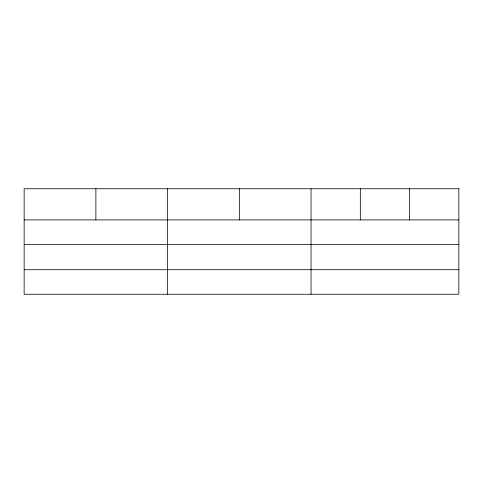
<?xml version="1.0" encoding="UTF-8"?>
<svg xmlns="http://www.w3.org/2000/svg" width="483" height="483" viewBox="0 0 483 483"><rect width="100%" height="100%" fill="white"/><g stroke="black" fill="none" stroke-linecap="round" stroke-linejoin="round"><path stroke-width="0.72" d="M24.15 219.922L458.85 219.922M24.15 244.446L458.85 244.446M24.15 269.719L458.85 269.719M409.584 188.756L409.584 219.922M360.318 188.756L360.318 219.922M311.052 188.756L311.052 294.244M239.326 188.756L239.326 219.922M167.601 188.756L167.601 294.244M95.876 188.756L95.876 219.922M458.85 188.756L24.15 188.756L24.15 294.244L458.85 294.244L458.85 188.756"/></g></svg>
